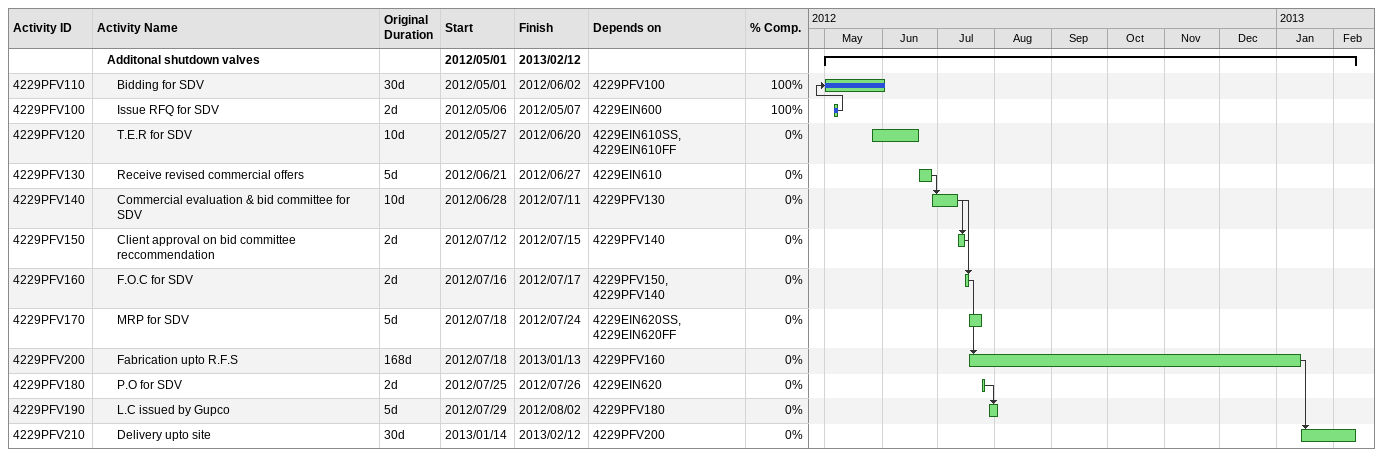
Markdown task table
| ID | Level | Task | Original duration | Start | Finish | Predecessors | % complete |
|---|---|---|---|---|---|---|---|
|  | 2 | **Additonal shutdown valves** |  | 2012-05-01 | 2013-02-12 |  |  |
| 4229PFV110 | 3 | Bidding for SDV | 30d | 2012-05-01 | 2012-06-02 | 4229PFV100 | 100 |
| 4229PFV100 | 3 | Issue RFQ for SDV | 2d | 2012-05-06 | 2012-05-07 | 4229EIN600 | 100 |
| 4229PFV120 | 3 | T.E.R for SDV | 10d | 2012-05-27 | 2012-06-20 | 4229EIN610SS, 4229EIN610FF | 0 |
| 4229PFV130 | 3 | Receive revised commercial offers | 5d | 2012-06-21 | 2012-06-27 | 4229EIN610 | 0 |
| 4229PFV140 | 3 | Commercial evaluation & bid committee for SDV | 10d | 2012-06-28 | 2012-07-11 | 4229PFV130 | 0 |
| 4229PFV150 | 3 | Client approval on bid committee reccommendation | 2d | 2012-07-12 | 2012-07-15 | 4229PFV140 | 0 |
| 4229PFV160 | 3 | F.O.C for SDV | 2d | 2012-07-16 | 2012-07-17 | 4229PFV150, 4229PFV140 | 0 |
| 4229PFV170 | 3 | MRP for SDV | 5d | 2012-07-18 | 2012-07-24 | 4229EIN620SS, 4229EIN620FF | 0 |
| 4229PFV200 | 3 | Fabrication upto R.F.S | 168d | 2012-07-18 | 2013-01-13 | 4229PFV160 | 0 |
| 4229PFV180 | 3 | P.O for SDV | 2d | 2012-07-25 | 2012-07-26 | 4229EIN620 | 0 |
| 4229PFV190 | 3 | L.C issued by Gupco | 5d | 2012-07-29 | 2012-08-02 | 4229PFV180 | 0 |
| 4229PFV210 | 3 | Delivery upto site | 30d | 2013-01-14 | 2013-02-12 | 4229PFV200 | 0 |
